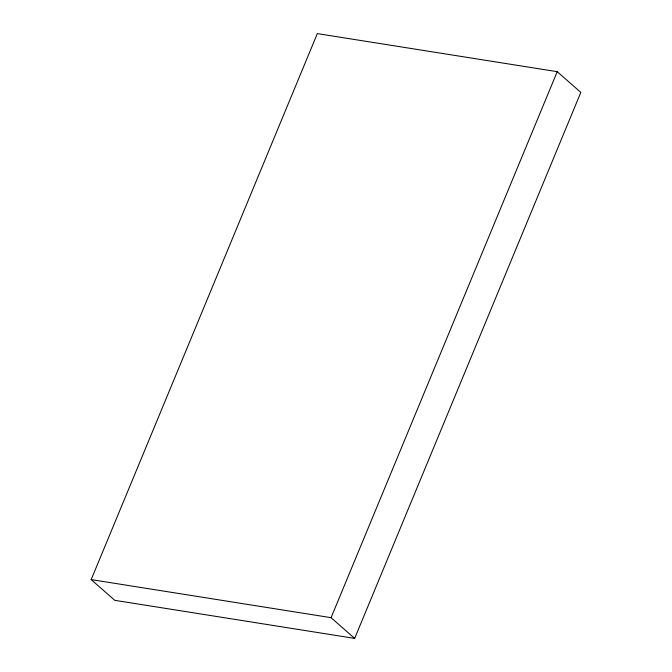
<?xml version="1.0" encoding="UTF-8"?>
<svg xmlns="http://www.w3.org/2000/svg" width="672" height="672" viewBox="0 0 672 672"><rect width="100%" height="100%" fill="white"/><g stroke="black" fill="none" stroke-linecap="round" stroke-linejoin="round"><path stroke-width="1.01" d="M91.182 579.592L317.335 33.6L557.231 71.677L580.818 92.408L354.665 638.4L114.769 600.323L91.182 579.592L331.069 617.669L354.665 638.4M331.069 617.669L557.231 71.677"/></g></svg>
